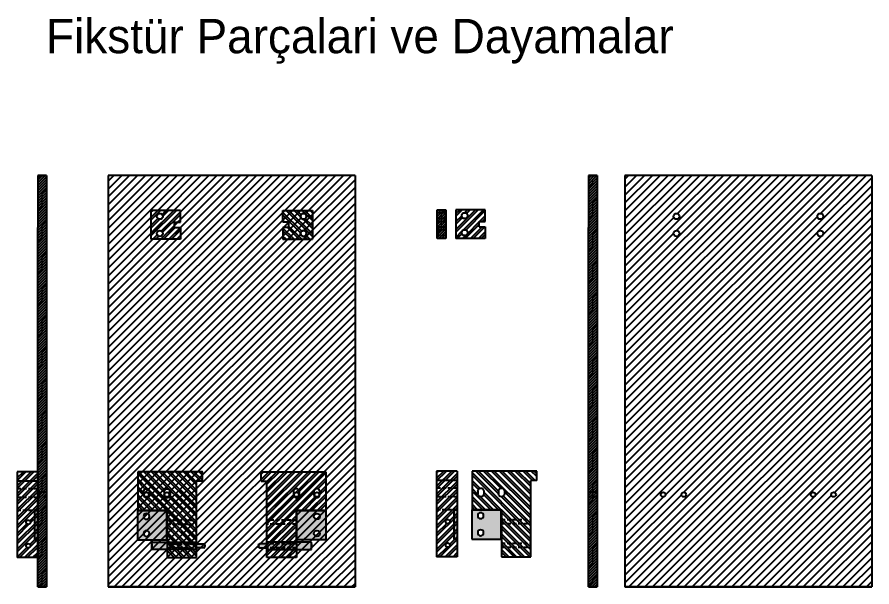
# Model space of a CAD drawing. Extents: x -442948 to -439736, y 420528 to 424220.
# Drawn here: x -441190 to -439736, y 422966 to 423935 of the extents above; entities that cross this region are included whole.
import ezdxf

# ---------------------------------------------------------------- set-up
doc = ezdxf.new("R2010")
doc.units = 0
doc.linetypes.add('DASHED2', pattern=[9.525, 6.35, -3.175])
doc.layers.add('YAZI', color=3, linetype='Continuous')

# ---------------------------------------------------------------- blocks, each defined once
blk = doc.blocks.new('FEFEFFEFE')
at = {"true_color": 0x58ba48}
h = blk.add_hatch(dxfattribs=at)
h.set_pattern_fill('ANSI31', color=85, scale=3)
h.paths.add_polyline_path([(-441436.2, 423665.8), (-441856.2, 423665.8), (-441856.2, 422965.8), (-441436.2, 422965.8)])
h.paths.add_polyline_path([(-441773.4, 423567.3, -1), (-441763.4, 423567.3, -1)], flags=16)
h.paths.add_polyline_path([(-441773.4, 423596.3, -1), (-441763.4, 423596.3, -1)], flags=16)
h.paths.add_polyline_path([(-441518.9, 423567.3, -1), (-441528.9, 423567.3, -1)], flags=16)
h.paths.add_polyline_path([(-441528.9, 423596.3, -1), (-441518.9, 423596.3, -1)], flags=16)
h.paths.add_polyline_path([(-441752.2, 423122.8, -1), (-441760.2, 423122.8, -1)], flags=16)
h.paths.add_polyline_path([(-441787.2, 423122.8, -1), (-441795.2, 423122.8, -1)], flags=16)
h.paths.add_polyline_path([(-441532.2, 423122.8, -1), (-441540.2, 423122.8, -1)], flags=16)
h.paths.add_polyline_path([(-441497.2, 423122.8, -1), (-441505.2, 423122.8, -1)], flags=16)
for p, q in [((-441436.2, 423665.8), (-441856.2, 423665.8)), ((-441856.2, 423665.8), (-441856.2, 422965.8)), ((-441436.2, 423665.8), (-441436.2, 422965.8)), ((-441856.2, 422965.8), (-441436.2, 422965.8)), ((-441436.2, 422965.8), (-441856.2, 422965.8))]:
    blk.add_line(p, q)
for centre, radius in [((-441768.4, 423596.3), 5), ((-441523.9, 423596.3), 5), ((-441768.4, 423567.3), 5), ((-441523.9, 423567.3), 5), ((-441791.2, 423122.8), 4), ((-441756.2, 423122.8), 4), ((-441536.2, 423122.8), 4), ((-441501.2, 423122.8), 4)]:
    blk.add_circle(centre, radius)
blk = doc.blocks.new('FFEFRFRFRF')
at = {"true_color": 0x58ba48}
h = blk.add_hatch(dxfattribs=at)
h.set_pattern_fill('ANSI31', color=85)
h.paths.add_polyline_path([(-441961.1, 423665.8), (-441976.1, 423665.8), (-441976.1, 423606.3), (-441976.1, 423606.3), (-441976.1, 423588.3), (-441976.1, 423577.3), (-441976.1, 423170.8), (-441976.1, 423170.8), (-441976.1, 423126.8), (-441961.1, 423126.8)])
h.paths.add_polyline_path([(-441961.1, 423118.8), (-441976.1, 423118.8), (-441976.1, 423015.8), (-441976.1, 422965.8), (-441961.1, 422965.8)])
h.paths.add_polyline_path([(-441961.1, 423126.8), (-441976.1, 423126.8), (-441976.1, 423118.8), (-441961.1, 423118.8)])
for p, q in [((-441961.1, 423665.8), (-441976.1, 423665.8)), ((-441976.1, 423665.8), (-441976.1, 423577.3)), ((-441961.1, 423665.8), (-441976.1, 423665.8)), ((-441976.1, 423665.8), (-441961.1, 423665.8)), ((-441961.1, 423665.8), (-441961.1, 422965.8)), ((-441976.1, 422965.8), (-441976.1, 423577.3)), ((-441976.1, 422965.8), (-441961.1, 422965.8)), ((-441961.1, 422965.8), (-441976.1, 422965.8))]:
    blk.add_line(p, q)
at = {"linetype": 'DASHED2'}
for points in [[(-441961.1, 423126.8), (-441961.1, 423126.8), (-441976.1, 423126.8)], [(-441961.1, 423118.8), (-441961.1, 423118.8), (-441976.1, 423118.8)]]:
    blk.add_lwpolyline(points, dxfattribs=at)
blk = doc.blocks.new('FFRFRFRFR')
at = {"true_color": 0xf8f6b0}
h = blk.add_hatch(color=51, dxfattribs=at)
h.dxf.hatch_style = 1
h.paths.add_polyline_path([(-441486.2, 423095.8), (-441536.2, 423095.8), (-441536.2, 423045.8), (-441486.2, 423045.8)])
h.paths.add_polyline_path([(-441496.2, 423085.8, -1), (-441506.2, 423085.8, -1)], flags=16)
h.paths.add_polyline_path([(-441496.2, 423056.8, -1), (-441506.2, 423056.8, -1)], flags=16)
at = {"color": 116, "true_color": 0x136734}
for p, q in [((-441536.2, 423045.8), (-441536.2, 423095.8)), ((-441536.2, 423095.8), (-441486.2, 423095.8)), ((-441486.2, 423095.8), (-441486.2, 423045.8)), ((-441486.2, 423045.8), (-441536.2, 423045.8))]:
    blk.add_line(p, q, dxfattribs=at)
for centre in [(-441501.2, 423085.8), (-441501.2, 423056.8)]:
    blk.add_circle(centre, 5, dxfattribs=at)
blk = doc.blocks.new('EQRRREWR')
at = {"true_color": 0xed1f24}
h = blk.add_hatch(dxfattribs=at)
h.set_pattern_fill('ANSI32', color=240)
h.paths.add_polyline_path([(-440364, 423161.8), (-440399, 423161.8), (-440399, 423145.8), (-440364, 423145.8)])
h.paths.add_polyline_path([(-440364, 423145.8), (-440399, 423145.8), (-440399, 423132.8), (-440364, 423132.8)])
h.paths.add_polyline_path([(-440364, 423132.8), (-440399, 423132.8), (-440399, 423117.8), (-440364, 423117.8)])
h.paths.add_polyline_path([(-440364, 423117.8), (-440399, 423117.8), (-440399, 423095.8), (-440364, 423095.8)])
h.paths.add_polyline_path([(-440364, 423095.8), (-440399, 423095.8), (-440399, 423015.8), (-440364, 423015.8)])
h.paths.add_polyline_path([(-440376.4, 423075.8, -1), (-440383.6, 423075.8, -1)], flags=16)
h.paths.add_polyline_path([(-440376.4, 423035.8, -1), (-440383.6, 423035.8, -1)], flags=16)
at = {"color": 240, "true_color": 0xed1f24}
for p, q in [((-440364, 423161.8), (-440399, 423161.8)), ((-440399, 423161.8), (-440399, 423015.8)), ((-440364, 423161.8), (-440364, 423015.8)), ((-440364, 423145.8), (-440399, 423145.8)), ((-440364, 423015.8), (-440399, 423015.8))]:
    blk.add_line(p, q, dxfattribs=at)
at = {"color": 240, "linetype": 'DASHED2', "true_color": 0xed1f24}
for p, q in [((-440364, 423132.8), (-440399, 423132.8)), ((-440364, 423117.8), (-440399, 423117.8)), ((-440364, 423095.8), (-440399, 423095.8))]:
    blk.add_line(p, q, dxfattribs=at)
at = {"color": 240, "true_color": 0xed1f24}
for centre in [(-440380, 423075.8), (-440380, 423035.8)]:
    blk.add_circle(centre, 3.6, dxfattribs=at)
blk = doc.blocks.new('JJJYJYY')
at = {"true_color": 0xed1f24}
h = blk.add_hatch(dxfattribs=at)
h.set_pattern_fill('ANSI32', color=240)
h.paths.add_polyline_path([(-441486.2, 423161.8), (-441596.2, 423161.8), (-441596.2, 423145.8), (-441586.2, 423145.8), (-441586.2, 423079.3), (-441536.2, 423079.3), (-441536.2, 423095.8), (-441486.2, 423095.8)])
h.paths.add_polyline_path([(-441531.2, 423127.8), (-441531.2, 423122.8, -1), (-441541.2, 423122.8), (-441541.2, 423127.8, -1)], flags=16)
h.paths.add_polyline_path([(-441496.2, 423127.8), (-441496.2, 423122.8, -1), (-441506.2, 423122.8), (-441506.2, 423127.8, -1)], flags=16)
h.paths.add_polyline_path([(-441536.2, 423072.3), (-441586.2, 423072.3), (-441586.2, 423039.3), (-441536.2, 423039.3)])
h.paths.add_polyline_path([(-441536.2, 423032.3), (-441586.2, 423032.3), (-441586.2, 423015.8), (-441536.2, 423015.8)])
h.paths.add_polyline_path([(-441536.2, 423039.3), (-441586.2, 423039.3), (-441586.2, 423032.3), (-441536.2, 423032.3)])
h.paths.add_polyline_path([(-441536.2, 423079.3), (-441586.2, 423079.3), (-441586.2, 423072.3), (-441536.2, 423072.3)])
at = {"color": 240, "true_color": 0xed1f24}
for p, q in [((-441596.2, 423145.8), (-441596.2, 423161.8)), ((-441596.2, 423161.8), (-441486.2, 423161.8)), ((-441486.2, 423161.8), (-441486.2, 423095.8)), ((-441596.2, 423145.8), (-441586.2, 423145.8)), ((-441586.2, 423015.8), (-441586.2, 423145.8)), ((-441541.2, 423127.8), (-441541.2, 423122.8)), ((-441531.2, 423127.8), (-441531.2, 423122.8)), ((-441506.2, 423127.8), (-441506.2, 423122.8)), ((-441496.2, 423127.8), (-441496.2, 423122.8)), ((-441486.2, 423095.8), (-441536.2, 423095.8)), ((-441536.2, 423095.8), (-441536.2, 423015.8)), ((-441536.2, 423015.8), (-441586.2, 423015.8))]:
    blk.add_line(p, q, dxfattribs=at)
at = {"color": 240, "linetype": 'DASHED2', "true_color": 0xed1f24}
for p, q in [((-441536.2, 423079.3), (-441586.2, 423079.3)), ((-441536.2, 423072.3), (-441586.2, 423072.3)), ((-441536.2, 423039.3), (-441586.2, 423039.3)), ((-441536.2, 423032.3), (-441586.2, 423032.3))]:
    blk.add_line(p, q, dxfattribs=at)
at = {"color": 240, "true_color": 0xed1f24}
for centre, start, end in [((-441536.2, 423127.8), 0, 180), ((-441501.2, 423127.8), 0, 180), ((-441536.2, 423122.8), 180, 0), ((-441501.2, 423122.8), 180, 0)]:
    blk.add_arc(centre, 5, start, end, dxfattribs=at)
blk = doc.blocks.new('RFRGTHBB')
at = {"true_color": 0xedee99}
h = blk.add_hatch(color=61, dxfattribs=at)
h.dxf.hatch_style = 1
h.paths.add_polyline_path([(-441976.1, 423095.8), (-441981.1, 423095.8), (-441981.1, 423045.8), (-441976.1, 423045.8)])
at = {"color": 114, "true_color": 0x139b48}
for p, q in [((-441981.1, 423045.8), (-441981.1, 423095.8)), ((-441981.1, 423095.8), (-441976.1, 423095.8)), ((-441976.1, 423095.8), (-441976.1, 423045.8)), ((-441976.1, 423045.8), (-441981.1, 423045.8))]:
    blk.add_line(p, q, dxfattribs=at)
blk = doc.blocks.new('FRFRFRR')
at = {"true_color": 0xf8f6b0}
h = blk.add_hatch(dxfattribs=at)
h.set_pattern_fill('ANSI32', color=51)
h.paths.add_polyline_path([(-441743.7, 423586.3), (-441733.4, 423586.3), (-441733.4, 423606.3), (-441783.4, 423606.3), (-441783.4, 423557.3), (-441733.4, 423557.3), (-441733.4, 423577.3), (-441743.7, 423577.3)])
h.paths.add_polyline_path([(-441773.4, 423596.3, -1), (-441763.4, 423596.3, -1)], flags=16)
h.paths.add_polyline_path([(-441763.4, 423567.3, -1), (-441773.4, 423567.3, -1)], flags=16)
at = {"color": 51, "true_color": 0xf7f281}
for p, q in [((-441733.4, 423606.3), (-441783.4, 423606.3)), ((-441783.4, 423606.3), (-441783.4, 423557.3)), ((-441733.4, 423586.3), (-441733.4, 423606.3)), ((-441743.7, 423577.3), (-441743.7, 423586.3)), ((-441743.7, 423586.3), (-441733.4, 423586.3)), ((-441743.7, 423577.3), (-441733.4, 423577.3)), ((-441733.4, 423577.3), (-441733.4, 423557.3)), ((-441733.4, 423557.3), (-441783.4, 423557.3))]:
    blk.add_line(p, q, dxfattribs=at)
for centre in [(-441768.4, 423596.3), (-441768.4, 423567.3)]:
    blk.add_circle(centre, 5, dxfattribs=at)
blk = doc.blocks.new('AGDGDS')
at = {"true_color": 0xf8f6b0}
h = blk.add_hatch(dxfattribs=at)
h.set_pattern_fill('ANSI31', color=51)
h.paths.add_polyline_path([(-440423.8, 423606.3), (-440438.8, 423606.3), (-440438.8, 423601.3), (-440423.8, 423601.3)])
h.paths.add_polyline_path([(-440423.8, 423601.3), (-440438.8, 423601.3), (-440438.8, 423591.3), (-440423.8, 423591.3)])
h.paths.add_polyline_path([(-440423.8, 423591.3), (-440438.8, 423591.3), (-440438.8, 423586.3), (-440423.8, 423586.3)])
h.paths.add_polyline_path([(-440423.8, 423586.3), (-440438.8, 423586.3), (-440438.8, 423577.3), (-440423.8, 423577.3)])
h.paths.add_polyline_path([(-440423.8, 423577.3), (-440438.8, 423577.3), (-440438.8, 423572.3), (-440423.8, 423572.3)])
h.paths.add_polyline_path([(-440423.8, 423572.3), (-440438.8, 423572.3), (-440438.8, 423562.3), (-440423.8, 423562.3)])
h.paths.add_polyline_path([(-440423.8, 423562.3), (-440438.8, 423562.3), (-440438.8, 423557.3), (-440423.8, 423557.3)])
at = {"color": 51, "true_color": 0xf8f6b0}
for p, q in [((-440438.8, 423557.3), (-440438.8, 423606.3)), ((-440438.8, 423606.3), (-440423.8, 423606.3)), ((-440423.8, 423588.3), (-440423.8, 423606.3)), ((-440423.8, 423606.3), (-440423.8, 423598.3)), ((-440423.8, 423606.3), (-440423.8, 423557.3)), ((-440438.8, 423586.3), (-440423.8, 423586.3)), ((-440438.8, 423577.3), (-440423.8, 423577.3)), ((-440423.8, 423557.3), (-440438.8, 423557.3))]:
    blk.add_line(p, q, dxfattribs=at)
at = {"color": 51, "linetype": 'DASHED2', "true_color": 0xf8f6b0}
for p, q in [((-440423.8, 423601.3), (-440438.8, 423601.3)), ((-440423.8, 423591.3), (-440438.8, 423591.3)), ((-440423.8, 423572.3), (-440438.8, 423572.3)), ((-440423.8, 423562.3), (-440438.8, 423562.3))]:
    blk.add_line(p, q, dxfattribs=at)
blk = doc.blocks.new('RFRFRFRFRFRUU')
at = {"true_color": 0xddb3d4}
h = blk.add_hatch(color=254, dxfattribs=at)
h.dxf.hatch_style = 1
h.paths.add_polyline_path([(-441693.7, 423079.2), (-441706, 423079.2), (-441706, 423082.2), (-441781.7, 423082.2), (-441781.7, 423079.2), (-441781.7, 423069.4), (-441706, 423069.4), (-441706, 423072.4), (-441693.7, 423072.4, 0.414214), (-441691.7, 423074.4), (-441691.7, 423077.2, 0.414214)])
for p, q in [((-441781.7, 423079.2), (-441781.7, 423082.2)), ((-441781.7, 423082.2), (-441706, 423082.2)), ((-441781.7, 423069.4), (-441781.7, 423079.2)), ((-441706, 423082.2), (-441706, 423079.2)), ((-441706, 423079.2), (-441693.7, 423079.2)), ((-441691.7, 423077.2), (-441691.7, 423074.4)), ((-441706, 423069.4), (-441781.7, 423069.4)), ((-441693.7, 423072.4), (-441706, 423072.4)), ((-441706, 423072.4), (-441706, 423069.4))]:
    blk.add_line(p, q)
at = {"color": 254, "true_color": 0xddb3d4}
blk.add_line((-441781.7, 423079.2), (-441781.7, 423072.4), dxfattribs=at)
for centre, start, end in [((-441693.7, 423077.2), 0, 90), ((-441693.7, 423074.4), 270, 0)]:
    blk.add_arc(centre, 2, start, end)

msp = doc.modelspace()

# ---------------------------------------------------------------- linework, layer by layer
for p, q in [((-440974.6, 423127.8), (-440974.6, 423122.8)), ((-440964.6, 423127.8), (-440964.6, 423122.8)), ((-440939.6, 423127.8), (-440939.6, 423122.8)), ((-440929.6, 423127.8), (-440929.6, 423122.8))]:
    msp.add_line(p, q)
for centre in [(-440969.6, 423122.8), (-440934.6, 423122.8)]:
    msp.add_circle(centre, 4)
for centre, start, end in [((-440969.6, 423127.8), 0, 180), ((-440934.6, 423127.8), 0, 180), ((-440969.6, 423122.8), 180, 0), ((-440934.6, 423122.8), 180, 0)]:
    msp.add_arc(centre, 5, start, end)

# ---------------------------------------------------------------- block references
for name, p in [('FFEFRFRFRF', (821.6, 0)), ('FEFEFFEFE', (821.6, 0)), ('FFEFRFRFRF', (1758.2, 0)), ('FEFEFFEFE', (1700.4, 0)), ('FRFRFRR', (821.6, 0)), ('AGDGDS', (-36.4, 1.2)), ('FRFRFRR', (1340, 1.2)), ('EQRRREWR', (-790.5, 0)), ('JJJYJYY', (821.6, 0)), ('EQRRREWR', (-77, 1.2)), ('RFRGTHBB', (821.6, 0)), ('FFRFRFRFR', (821.6, 0)), ('RFRGTHBB', (1535.1, 1.2)), ('RFRFRFRFRFRUU', (821.6, -40))]:
    msp.add_blockref(name, p)
at = {"xscale": -1}
for name, p in [('FRFRFRR', (-882470.8, 0)), ('JJJYJYY', (-882470.6, 0)), ('JJJYJYY', (-882470.4, 0)), ('JJJYJYY', (-881902, 1.2)), ('FFRFRFRFR', (-882470.8, 0)), ('FFRFRFRFR', (-881902.4, 1.2)), ('RFRFRFRFRFRUU', (-882470.8, -40))]:
    msp.add_blockref(name, p, dxfattribs=at)

# ---------------------------------------------------------------- texts
at = {"layer": 'YAZI'}
msp.add_text('Fikstür Parçalari ve Dayamalar', height=58.39, dxfattribs=at).set_placement((-441140.3, 423873.9))

doc.saveas('drawing.dxf')
